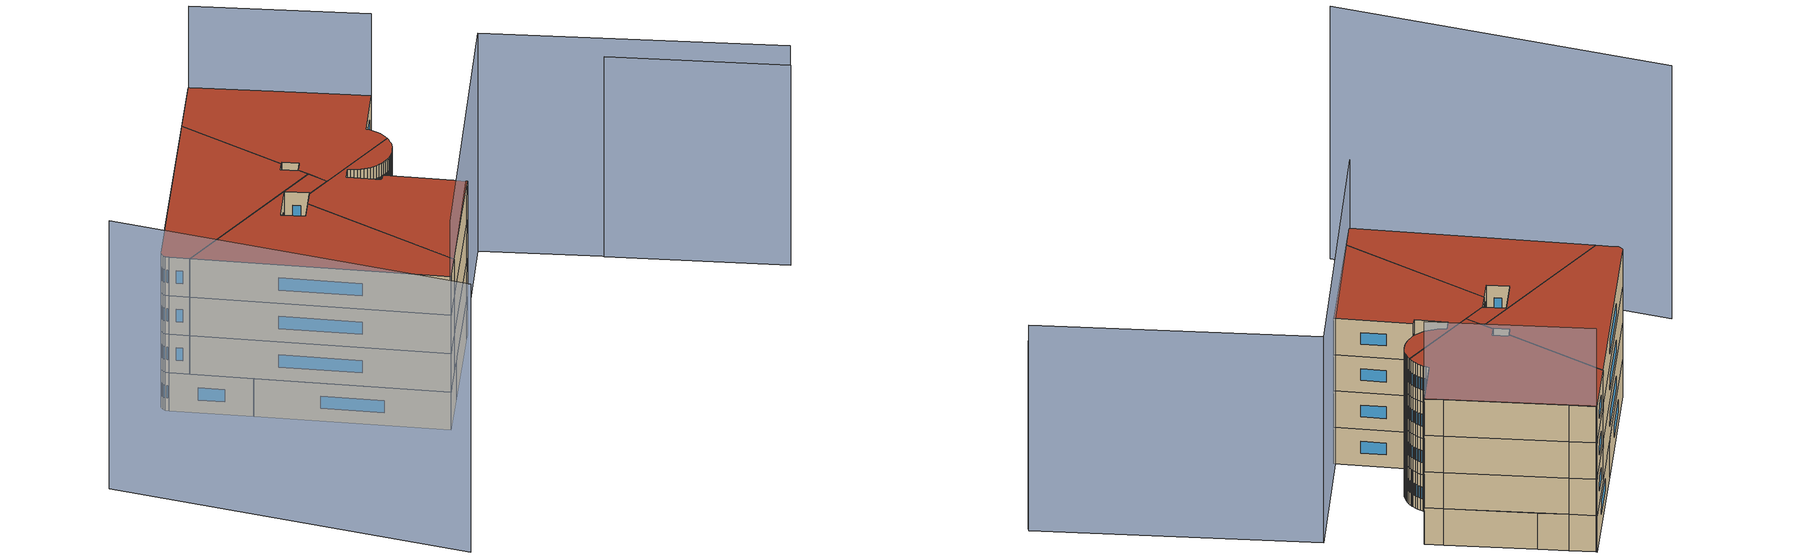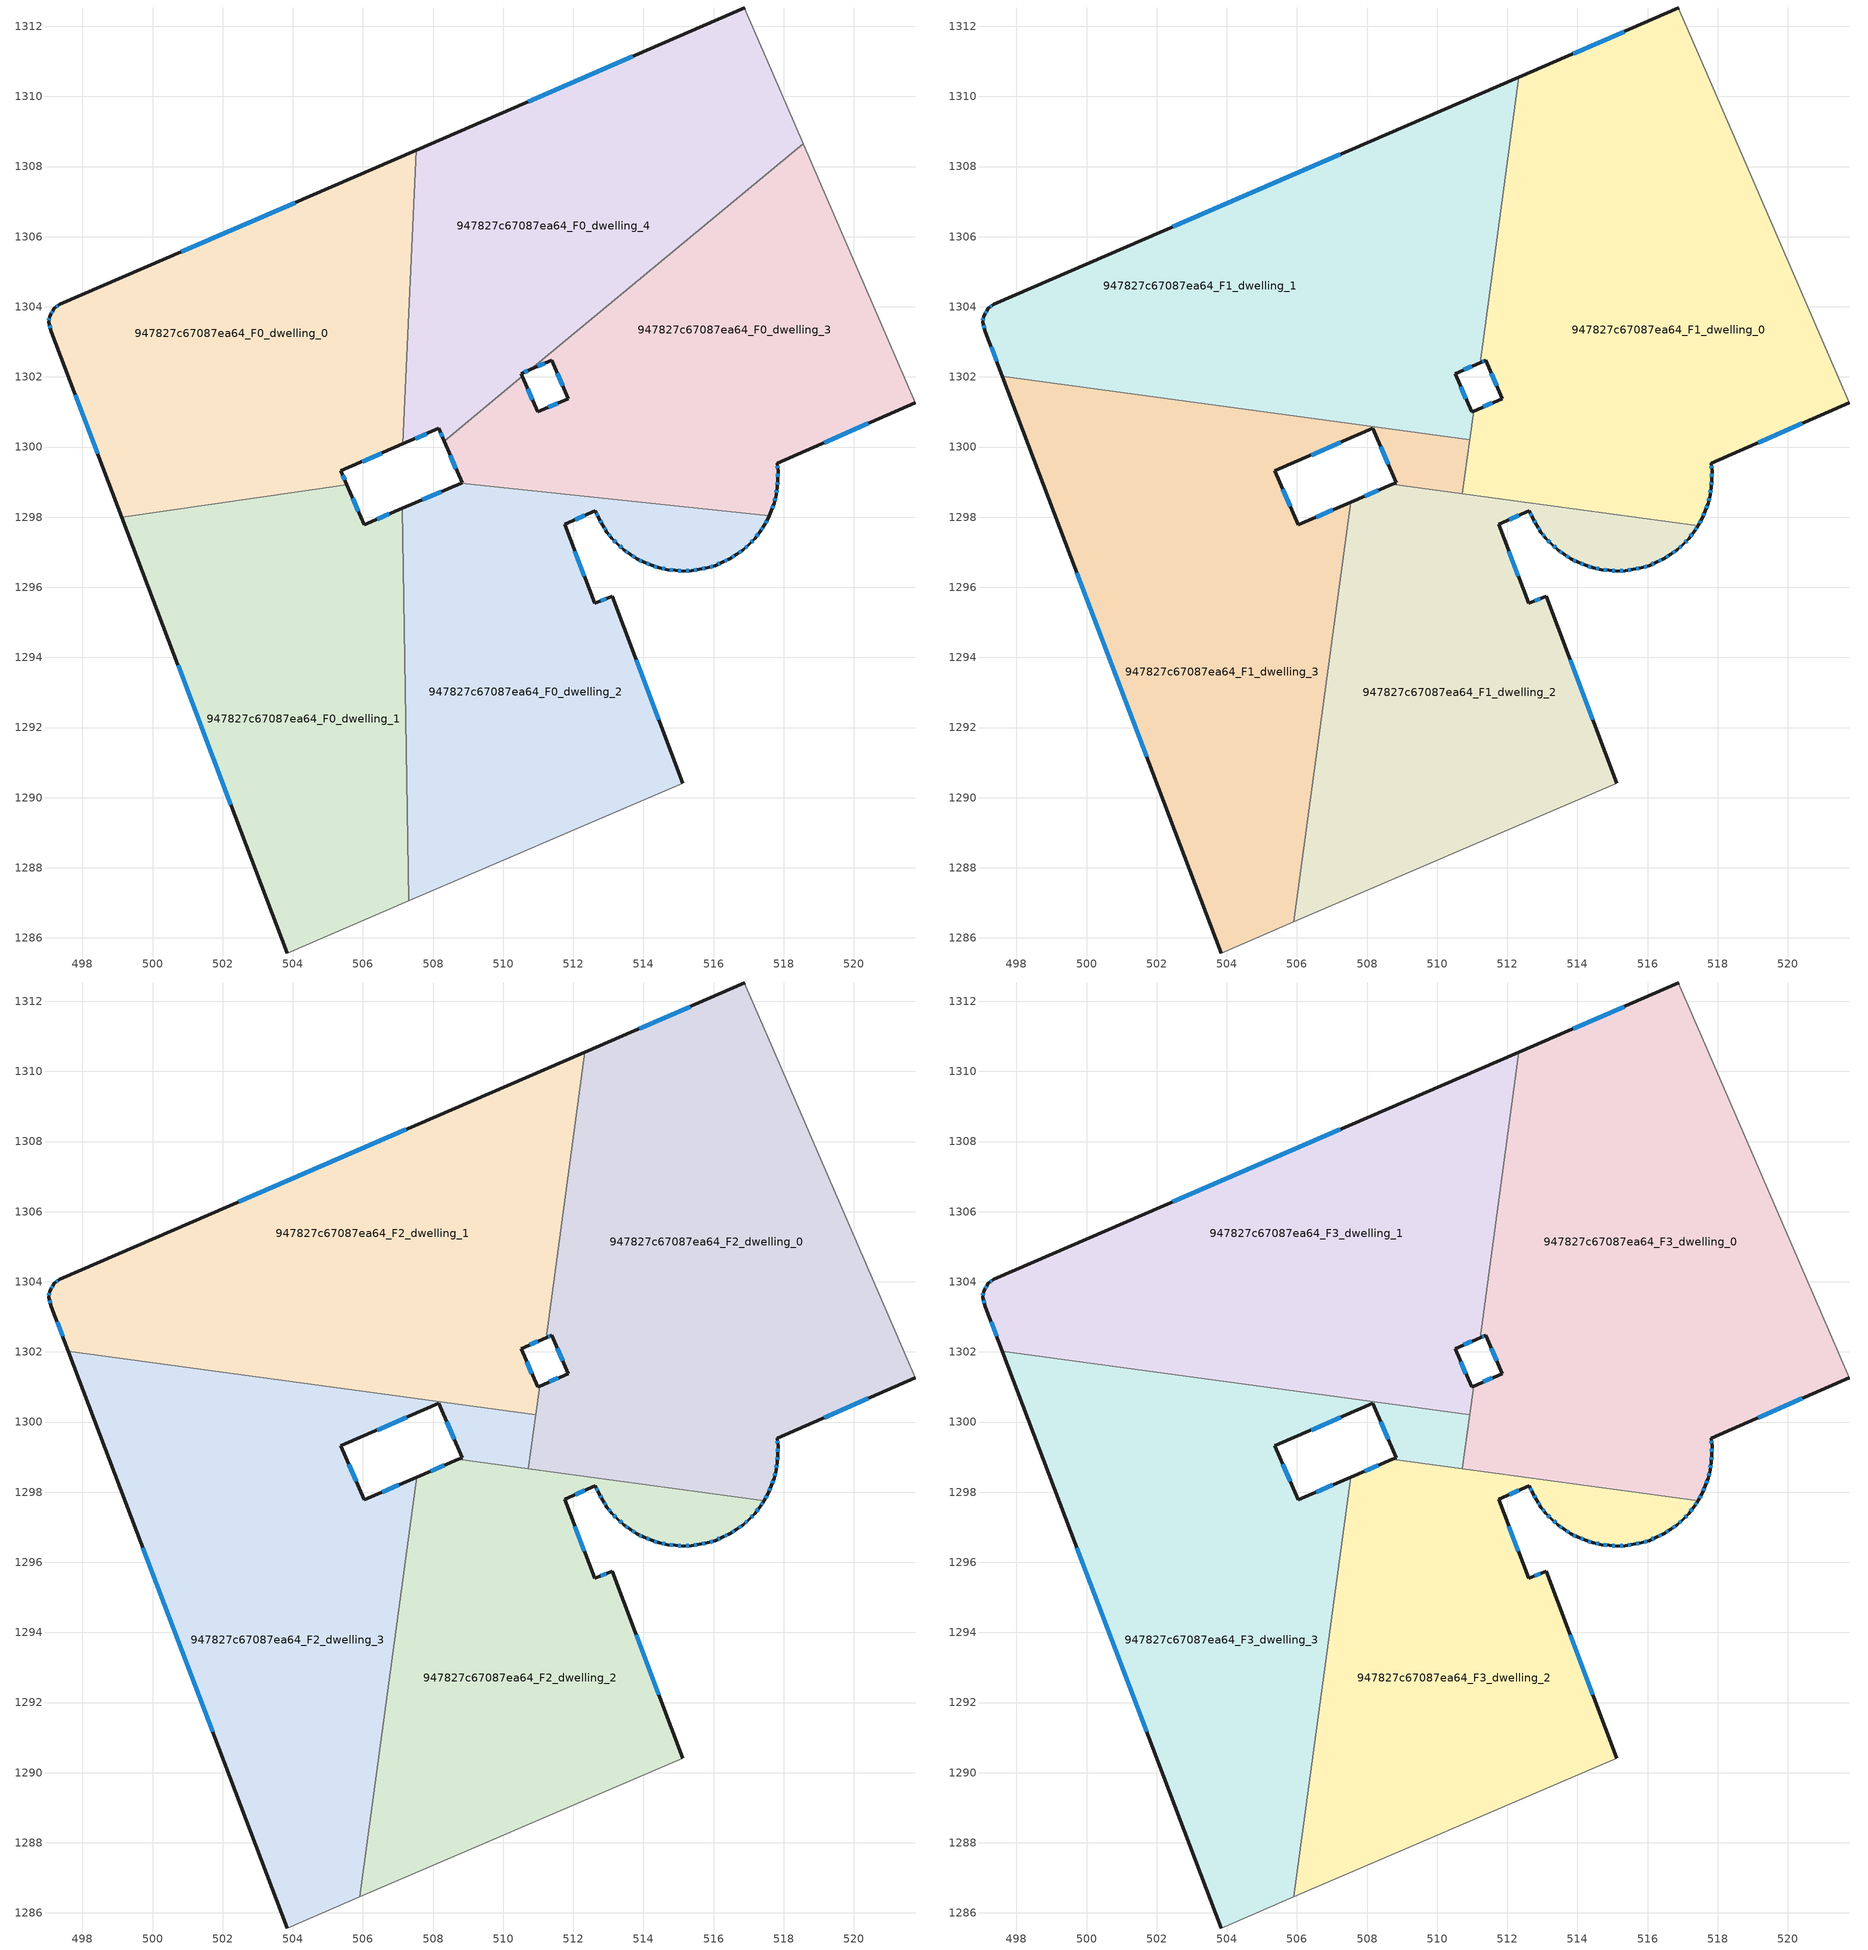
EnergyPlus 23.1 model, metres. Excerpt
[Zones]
947827c67087ea64_F0_dwelling_0
 floor ground (EU_floor_Construction): 507.52,1308.47 507.14,1300.09 505.37,1299.32 505.54,1298.93 499.12,1298 497.11,1303.29 497.04,1303.56 497.06,1303.74 497.19,1303.95 497.36,1304.07 z0
 wall outside (EU_wall_Construction): 507.52,1308.47 497.36,1304.07 497.19,1303.95 497.06,1303.74 497.04,1303.56 497.11,1303.29 499.12,1298 / 505.54,1298.93 505.37,1299.32 507.14,1300.09 z0:3
 wall to 947827c67087ea64_F0_dwelling_4 (EU_wall_Construction): 507.14,1300.09 507.52,1308.47 z0:3
 wall to 947827c67087ea64_F0_dwelling_1 (EU_wall_Construction): 499.12,1298 505.54,1298.93 z0:3
 window (EU_Window_Construction): 497.05,1303.68 497.04,1303.62 / 497.15,1303.88 497.1,1303.81 / 497.3,1304.03 497.25,1303.99 / 504.06,1306.97 500.82,1305.57 / 505.97,1299.58 506.54,1299.83 / 505.48,1299.06 505.43,1299.19 / 497.8,1301.49 498.44,1299.8 / 497.06,1303.47 497.09,1303.38 z1.02:1.98
947827c67087ea64_F0_dwelling_1
 floor ground (EU_floor_Construction): 507.11,1298.25 507.31,1287.06 503.84,1285.57 499.12,1298 505.54,1298.93 506.04,1297.79 z0
 wall outside (EU_wall_Construction): 507.11,1298.25 506.04,1297.79 505.54,1298.93 / 499.12,1298 503.84,1285.57 z0:3
 wall to 947827c67087ea64_F0_dwelling_2 (EU_wall_Construction): 507.31,1287.06 507.11,1298.25 z0:3
 wall adiabatic (EU_wall_Construction): 503.84,1285.57 507.31,1287.06 z0:3
 window (EU_Window_Construction): 505.87,1298.17 505.71,1298.54 / 506.75,1298.09 506.4,1297.94 / 500.73,1293.77 502.23,1289.8 z1.02:1.98
947827c67087ea64_F0_dwelling_2
 floor ground (EU_floor_Construction): 517.59,1298.03 517.56,1297.97 517.45,1297.76 517.32,1297.57 517.17,1297.39 517.02,1297.23 516.85,1297.07 516.66,1296.94 516.46,1296.82 516.25,1296.71 516.05,1296.62 515.83,1296.56 515.6,1296.51 515.37,1296.48 515.14,1296.46 514.91,1296.48 514.68,1296.51 514.46,1296.55 514.24,1296.63 514.03,1296.71 513.81,1296.81 513.62,1296.94 513.44,1297.07 513.27,1297.23 513.1,1297.4 512.96,1297.58 512.84,1297.76 512.72,1297.97 512.63,1298.18 511.76,1297.79 512.6,1295.55 513.11,1295.74 515.12,1290.41 514.63,1290.2 507.31,1287.06 507.11,1298.25 508.8,1298.97 z0
 wall outside (EU_wall_Construction): 515.12,1290.41 513.11,1295.74 512.6,1295.55 511.76,1297.79 512.63,1298.18 512.72,1297.97 512.84,1297.76 512.96,1297.58 513.1,1297.4 513.27,1297.23 513.44,1297.07 513.62,1296.94 513.81,1296.81 514.03,1296.71 514.24,1296.63 514.46,1296.55 514.68,1296.51 514.91,1296.48 515.14,1296.46 515.37,1296.48 515.6,1296.51 515.83,1296.56 516.05,1296.62 516.25,1296.71 516.46,1296.82 516.66,1296.94 516.85,1297.07 517.02,1297.23 517.17,1297.39 517.32,1297.57 517.45,1297.76 517.56,1297.97 517.59,1298.03 / 508.8,1298.97 507.11,1298.25 z0:3
 wall adiabatic (EU_wall_Construction): 507.31,1287.06 514.63,1290.2 515.12,1290.41 z0:3
 wall to 947827c67087ea64_F0_dwelling_3 (EU_wall_Construction): 517.59,1298.03 508.8,1298.97 z0:3
 window (EU_Window_Construction): 517.36,1297.64 517.4,1297.7 / 517.22,1297.45 517.27,1297.51 / 517.07,1297.28 517.12,1297.33 / 516.9,1297.13 516.96,1297.17 / 516.72,1296.99 516.78,1297.03 / 516.53,1296.86 516.59,1296.9 / 516.33,1296.75 516.39,1296.78 / 516.12,1296.65 516.18,1296.68 / 515.9,1296.58 515.97,1296.6 / 515.68,1296.53 515.75,1296.54 / 515.45,1296.49 515.52,1296.5 / 515.22,1296.47 515.29,1296.47 / 514.99,1296.47 515.06,1296.47 / 514.76,1296.5 514.83,1296.49 / 514.53,1296.54 514.6,1296.52 / 514.31,1296.6 514.38,1296.58 / 514.1,1296.68 514.16,1296.66 / 513.89,1296.78 513.95,1296.75 / 513.69,1296.89 513.75,1296.85 / 513.5,1297.03 513.56,1296.98 / 513.32,1297.18 513.38,1297.13 / 513.16,1297.34 513.21,1297.29 / 513.01,1297.52 513.05,1297.46 / 512.88,1297.7 512.92,1297.64 / 512.76,1297.9 512.8,1297.83 / 512.66,1298.11 512.69,1298.04 / 512.05,1297.93 512.33,1298.05 / 512.32,1296.31 512.04,1297.03 / 512.94,1295.67 512.78,1295.61 / 514.44,1292.23 513.8,1293.93 / 508.23,1298.73 507.69,1298.5 / 517.49,1297.83 517.52,1297.9 z1.02:1.98
947827c67087ea64_F0_dwelling_3
 floor ground (EU_floor_Construction): 518.56,1308.65 521.21,1302.52 521.76,1301.26 517.81,1299.54 517.84,1299.31 517.83,1299.08 517.82,1298.85 517.78,1298.62 517.72,1298.4 517.65,1298.18 517.59,1298.03 508.8,1298.97 508.83,1298.98 508.32,1300.17 510.55,1302.01 510.98,1301 511.85,1301.38 511.39,1302.48 510.79,1302.21 z0
 wall outside (EU_wall_Construction): 517.59,1298.03 517.65,1298.18 517.72,1298.4 517.78,1298.62 517.82,1298.85 517.83,1299.08 517.84,1299.31 517.81,1299.54 521.76,1301.26 / 508.32,1300.17 508.83,1298.98 508.8,1298.97 / 510.79,1302.21 511.39,1302.48 511.85,1301.38 510.98,1301 510.55,1302.01 z0:3
 wall to 947827c67087ea64_F0_dwelling_4 (EU_wall_Construction): 510.55,1302.01 508.32,1300.17 / 518.56,1308.65 510.79,1302.21 z0:3
 wall adiabatic (EU_wall_Construction): 521.76,1301.26 521.21,1302.52 518.56,1308.65 z0:3
 window (EU_Window_Construction): 517.83,1299.39 517.82,1299.46 / 517.84,1299.16 517.84,1299.23 / 517.82,1298.93 517.83,1299 / 517.79,1298.7 517.8,1298.77 / 517.74,1298.47 517.76,1298.54 / 517.67,1298.25 517.7,1298.32 / 508.49,1299.76 508.65,1299.39 / 510.83,1301.35 510.69,1301.67 / 511.56,1301.25 511.28,1301.13 / 511.54,1302.1 511.69,1301.75 / 510.99,1302.3 511.18,1302.39 / 519.16,1300.12 520.41,1300.67 z1.02:1.98
947827c67087ea64_F0_dwelling_4
 floor ground (EU_floor_Construction): 516.92,1312.43 517.68,1310.67 518.56,1308.65 510.79,1302.21 510.51,1302.09 510.55,1302.01 508.32,1300.17 508.16,1300.53 507.14,1300.09 507.52,1308.47 516.89,1312.52 z0
 wall outside (EU_wall_Construction): 510.55,1302.01 510.51,1302.09 510.79,1302.21 / 507.14,1300.09 508.16,1300.53 508.32,1300.17 / 516.89,1312.52 507.52,1308.47 z0:3
 wall adiabatic (EU_wall_Construction): 518.56,1308.65 517.68,1310.67 516.92,1312.43 516.89,1312.52 z0:3
 window (EU_Window_Construction): 510.61,1302.13 510.69,1302.17 / 508.21,1300.41 508.26,1300.29 / 507.49,1300.24 507.81,1300.38 / 513.7,1311.14 510.71,1309.85 z1.02:1.98
947827c67087ea64_F1_dwelling_0
 floor to 947827c67087ea64_F0_dwelling_3 (EU_floor_Construction): 518.55,1308.65 521.21,1302.52 521.76,1301.26 517.81,1299.54 517.84,1299.31 517.83,1299.08 517.82,1298.85 517.78,1298.62 517.72,1298.4 517.65,1298.18 517.59,1298.03 510.73,1298.77 511.04,1301.03 511.85,1301.38 511.39,1302.48 511.23,1302.41 511.25,1302.6 z3
 floor to 947827c67087ea64_F0_dwelling_4 (EU_floor_Construction): 516.92,1312.43 517.68,1310.67 518.55,1308.65 511.25,1302.6 512.33,1310.55 516.89,1312.52 z3
 floor to 947827c67087ea64_F0_dwelling_2 (EU_floor_Construction): 517.59,1298.03 517.56,1297.97 517.45,1297.76 517.44,1297.76 510.72,1298.67 510.73,1298.77 z3
 wall outside (EU_wall_Construction): 517.44,1297.76 517.45,1297.76 517.56,1297.97 517.65,1298.18 517.72,1298.4 517.78,1298.62 517.82,1298.85 517.83,1299.08 517.84,1299.31 517.81,1299.54 521.76,1301.26 / 511.22,1302.41 511.39,1302.48 511.85,1301.38 511.04,1301.03 / 516.89,1312.52 512.33,1310.55 z3:6
 wall to 947827c67087ea64_F1_dwelling_1 (EU_wall_Construction): 512.33,1310.55 511.22,1302.41 / 511.04,1301.03 510.93,1300.2 z3:6
 wall adiabatic (EU_wall_Construction): 521.76,1301.26 521.21,1302.52 517.68,1310.67 516.92,1312.43 516.89,1312.52 z3:6
 wall to 947827c67087ea64_F1_dwelling_2 (EU_wall_Construction): 510.72,1298.67 517.44,1297.76 z3:6
 wall to 947827c67087ea64_F1_dwelling_3 (EU_wall_Construction): 510.93,1300.2 510.72,1298.67 z3:6
 window (EU_Window_Construction): 517.82,1298.93 517.83,1299 / 517.79,1298.7 517.8,1298.77 / 517.74,1298.47 517.76,1298.54 / 517.67,1298.25 517.7,1298.32 / 517.59,1298.04 517.62,1298.11 / 517.49,1297.83 517.52,1297.9 / 511.58,1301.26 511.32,1301.14 / 511.54,1302.1 511.69,1301.75 / 511.28,1302.43 511.33,1302.45 / 515.34,1311.85 513.88,1311.22 / 519.16,1300.12 520.41,1300.67 / 517.83,1299.39 517.82,1299.46 / 517.84,1299.16 517.84,1299.23 z4.02:4.98
947827c67087ea64_F1_dwelling_1
 floor to 947827c67087ea64_F0_dwelling_0 (EU_floor_Construction): 507.52,1308.47 507.17,1300.71 497.6,1302.01 497.11,1303.29 497.04,1303.56 497.06,1303.74 497.19,1303.95 497.36,1304.07 z3
 floor to 947827c67087ea64_F0_dwelling_3 (EU_floor_Construction): 510.55,1302.01 510.98,1301 511.04,1301.03 510.93,1300.2 508.72,1300.5 z3; 511.25,1302.6 511.23,1302.41 510.79,1302.21 z3
 floor to 947827c67087ea64_F0_dwelling_4 (EU_floor_Construction): 512.33,1310.55 511.25,1302.6 510.79,1302.21 510.51,1302.09 510.55,1302.01 508.72,1300.5 507.17,1300.71 507.52,1308.47 z3
 wall outside (EU_wall_Construction): 512.33,1310.55 497.36,1304.07 497.19,1303.95 497.06,1303.74 497.04,1303.56 497.11,1303.29 497.6,1302.01 / 511.04,1301.03 510.98,1301 510.51,1302.09 511.22,1302.41 z3:6
 wall to 947827c67087ea64_F1_dwelling_3 (EU_wall_Construction): 497.6,1302.01 510.93,1300.2 z3:6
 window (EU_Window_Construction): 497.06,1303.47 497.09,1303.38 / 497.05,1303.68 497.04,1303.62 / 497.15,1303.88 497.1,1303.81 / 497.3,1304.03 497.25,1303.99 / 507.24,1308.35 502.45,1306.28 / 510.75,1302.2 510.98,1302.3 / 510.82,1301.37 510.67,1301.72 / 497.28,1302.85 497.43,1302.45 z4.02:4.98
947827c67087ea64_F1_dwelling_2
 floor to 947827c67087ea64_F0_dwelling_2 (EU_floor_Construction): 517.44,1297.76 517.32,1297.57 517.17,1297.39 517.02,1297.23 516.85,1297.07 516.66,1296.94 516.46,1296.82 516.25,1296.71 516.05,1296.62 515.83,1296.56 515.6,1296.51 515.37,1296.48 515.14,1296.46 514.91,1296.48 514.68,1296.51 514.46,1296.55 514.24,1296.63 514.03,1296.71 513.81,1296.81 513.62,1296.94 513.44,1297.07 513.27,1297.23 513.1,1297.4 512.96,1297.58 512.84,1297.76 512.72,1297.97 512.63,1298.18 511.76,1297.79 512.6,1295.55 513.11,1295.74 515.12,1290.41 514.63,1290.2 507.31,1287.06 507.16,1295.67 507.53,1298.43 508.72,1298.94 z3
 floor to 947827c67087ea64_F0_dwelling_1 (EU_floor_Construction): 507.16,1295.67 507.31,1287.06 505.91,1286.46 z3
 wall outside (EU_wall_Construction): 515.12,1290.41 513.11,1295.74 512.6,1295.55 511.76,1297.79 512.63,1298.18 512.72,1297.97 512.84,1297.76 512.96,1297.58 513.1,1297.4 513.27,1297.23 513.44,1297.07 513.62,1296.94 513.81,1296.81 514.03,1296.71 514.24,1296.63 514.46,1296.55 514.68,1296.51 514.91,1296.48 515.14,1296.46 515.37,1296.48 515.6,1296.51 515.83,1296.56 516.05,1296.62 516.25,1296.71 516.46,1296.82 516.66,1296.94 516.85,1297.07 517.02,1297.23 517.17,1297.39 517.32,1297.57 517.44,1297.76 / 508.72,1298.94 507.53,1298.43 z3:6
 wall adiabatic (EU_wall_Construction): 505.91,1286.46 514.63,1290.2 515.12,1290.41 z3:6
 wall to 947827c67087ea64_F1_dwelling_3 (EU_wall_Construction): 507.53,1298.43 505.91,1286.46 / 510.72,1298.67 508.72,1298.94 z3:6
 window (EU_Window_Construction): 516.72,1296.99 516.78,1297.03 / 516.53,1296.86 516.59,1296.9 / 516.33,1296.75 516.39,1296.78 / 516.12,1296.65 516.18,1296.68 / 515.9,1296.58 515.97,1296.6 / 515.68,1296.53 515.75,1296.54 / 515.45,1296.49 515.52,1296.5 / 515.22,1296.47 515.29,1296.47 / 514.99,1296.47 515.06,1296.47 / 514.76,1296.5 514.83,1296.49 / 514.53,1296.54 514.6,1296.52 / 514.31,1296.6 514.38,1296.58 / 514.1,1296.68 514.16,1296.66 / 513.89,1296.78 513.95,1296.75 / 513.69,1296.89 513.75,1296.85 / 513.5,1297.03 513.56,1296.98 / 513.32,1297.18 513.38,1297.13 / 513.16,1297.34 513.21,1297.29 / 513.01,1297.52 513.05,1297.46 / 512.88,1297.7 512.92,1297.64 / 512.76,1297.9 512.8,1297.83 / 512.66,1298.11 512.69,1298.04 / 512.05,1297.93 512.33,1298.05 / 512.32,1296.31 512.04,1297.03 / 512.94,1295.67 512.78,1295.61 / 514.44,1292.23 513.8,1293.93 / 508.32,1298.76 507.94,1298.6 / 517.36,1297.63 517.4,1297.69 / 517.22,1297.45 517.27,1297.51 / 517.07,1297.28 517.12,1297.33 / 516.9,1297.13 516.96,1297.17 z4.02:4.98
947827c67087ea64_F1_dwelling_3
 floor to 947827c67087ea64_F0_dwelling_1 (EU_floor_Construction): 507.12,1298.25 507.16,1295.67 505.91,1286.46 503.84,1285.57 499.12,1298 505.54,1298.93 506.04,1297.79 z3
 floor to 947827c67087ea64_F0_dwelling_0 (EU_floor_Construction): 507.17,1300.71 507.14,1300.09 505.37,1299.32 505.54,1298.93 499.12,1298 497.6,1302.01 z3
 floor to 947827c67087ea64_F0_dwelling_2 (EU_floor_Construction): 507.53,1298.43 507.16,1295.67 507.12,1298.25 z3; 510.73,1298.77 510.72,1298.67 508.72,1298.94 508.8,1298.97 z3
 floor to 947827c67087ea64_F0_dwelling_4 (EU_floor_Construction): 508.72,1300.5 508.32,1300.17 508.16,1300.53 507.14,1300.09 507.17,1300.71 z3
 floor to 947827c67087ea64_F0_dwelling_3 (EU_floor_Construction): 510.93,1300.2 510.73,1298.77 508.8,1298.97 508.83,1298.98 508.32,1300.17 508.72,1300.5 z3
 wall outside (EU_wall_Construction): 507.53,1298.43 506.04,1297.79 505.37,1299.32 505.49,1299.38 508.16,1300.53 508.83,1298.98 508.72,1298.94 / 497.6,1302.01 503.84,1285.57 z3:6
 wall adiabatic (EU_wall_Construction): 503.84,1285.57 505.91,1286.46 z3:6
 window (EU_Window_Construction): 508.39,1300.01 508.6,1299.51 / 506.4,1299.77 507.25,1300.14 / 505.81,1298.31 505.6,1298.8 / 507.02,1298.21 506.55,1298 / 499.72,1296.42 501.72,1291.16 z4.02:4.98
947827c67087ea64_F2_dwelling_0
 floor to 947827c67087ea64_F1_dwelling_0 (EU_floor_Construction): 517.68,1310.67 521.21,1302.52 521.76,1301.26 517.81,1299.54 517.84,1299.31 517.83,1299.08 517.82,1298.85 517.78,1298.62 517.72,1298.4 517.65,1298.18 517.56,1297.97 517.45,1297.76 517.44,1297.76 510.72,1298.67 511.04,1301.03 511.85,1301.38 511.39,1302.48 511.22,1302.41 512.33,1310.55 516.89,1312.52 516.92,1312.43 z6
 wall outside (EU_wall_Construction): 517.44,1297.76 517.45,1297.76 517.56,1297.97 517.65,1298.18 517.72,1298.4 517.78,1298.62 517.82,1298.85 517.83,1299.08 517.84,1299.31 517.81,1299.54 521.76,1301.26 / 511.22,1302.41 511.39,1302.48 511.85,1301.38 511.04,1301.03 / 516.89,1312.52 512.33,1310.55 z6:9
 wall to 947827c67087ea64_F2_dwelling_1 (EU_wall_Construction): 512.33,1310.55 511.22,1302.41 / 511.04,1301.03 510.93,1300.2 z6:9
 wall adiabatic (EU_wall_Construction): 521.76,1301.26 521.21,1302.52 517.68,1310.67 516.92,1312.43 516.89,1312.52 z6:9
 wall to 947827c67087ea64_F2_dwelling_2 (EU_wall_Construction): 510.72,1298.67 517.44,1297.76 z6:9
 wall to 947827c67087ea64_F2_dwelling_3 (EU_wall_Construction): 510.93,1300.2 510.72,1298.67 z6:9
 window (EU_Window_Construction): 517.82,1298.93 517.83,1299 / 517.79,1298.7 517.8,1298.77 / 517.74,1298.47 517.76,1298.54 / 517.67,1298.25 517.7,1298.32 / 517.59,1298.04 517.62,1298.11 / 517.49,1297.83 517.52,1297.9 / 511.58,1301.26 511.32,1301.14 / 511.54,1302.1 511.69,1301.75 / 511.28,1302.43 511.33,1302.45 / 515.34,1311.85 513.88,1311.22 / 519.16,1300.12 520.41,1300.67 / 517.83,1299.39 517.82,1299.46 / 517.84,1299.16 517.84,1299.23 z7.02:7.98
947827c67087ea64_F2_dwelling_1
 floor to 947827c67087ea64_F1_dwelling_1 (EU_floor_Construction): 512.33,1310.55 511.22,1302.41 510.51,1302.09 510.98,1301 511.04,1301.03 510.93,1300.2 497.6,1302.01 497.11,1303.29 497.04,1303.56 497.06,1303.74 497.19,1303.95 497.36,1304.07 z6
 wall outside (EU_wall_Construction): 512.33,1310.55 497.36,1304.07 497.19,1303.95 497.06,1303.74 497.04,1303.56 497.11,1303.29 497.6,1302.01 / 511.04,1301.03 510.98,1301 510.51,1302.09 511.22,1302.41 z6:9
 wall to 947827c67087ea64_F2_dwelling_3 (EU_wall_Construction): 497.6,1302.01 510.93,1300.2 z6:9
 window (EU_Window_Construction): 497.06,1303.47 497.09,1303.38 / 497.05,1303.68 497.04,1303.62 / 497.15,1303.88 497.1,1303.81 / 497.3,1304.03 497.25,1303.99 / 507.24,1308.35 502.45,1306.28 / 510.75,1302.2 510.98,1302.3 / 510.82,1301.37 510.67,1301.72 / 497.28,1302.85 497.43,1302.45 z7.02:7.98
947827c67087ea64_F2_dwelling_2
 floor to 947827c67087ea64_F1_dwelling_2 (EU_floor_Construction): 517.44,1297.76 517.32,1297.57 517.17,1297.39 517.02,1297.23 516.85,1297.07 516.66,1296.94 516.46,1296.82 516.25,1296.71 516.05,1296.62 515.83,1296.56 515.6,1296.51 515.37,1296.48 515.14,1296.46 514.91,1296.48 514.68,1296.51 514.46,1296.55 514.24,1296.63 514.03,1296.71 513.81,1296.81 513.62,1296.94 513.44,1297.07 513.27,1297.23 513.1,1297.4 512.96,1297.58 512.84,1297.76 512.72,1297.97 512.63,1298.18 511.76,1297.79 512.6,1295.55 513.11,1295.74 515.12,1290.41 514.63,1290.2 505.91,1286.46 507.53,1298.43 508.72,1298.94 z6
 wall outside (EU_wall_Construction): 515.12,1290.41 513.11,1295.74 512.6,1295.55 511.76,1297.79 512.63,1298.18 512.72,1297.97 512.84,1297.76 512.96,1297.58 513.1,1297.4 513.27,1297.23 513.44,1297.07 513.62,1296.94 513.81,1296.81 514.03,1296.71 514.24,1296.63 514.46,1296.55 514.68,1296.51 514.91,1296.48 515.14,1296.46 515.37,1296.48 515.6,1296.51 515.83,1296.56 516.05,1296.62 516.25,1296.71 516.46,1296.82 516.66,1296.94 516.85,1297.07 517.02,1297.23 517.17,1297.39 517.32,1297.57 517.44,1297.76 / 508.72,1298.94 507.53,1298.43 z6:9
 wall adiabatic (EU_wall_Construction): 505.91,1286.46 514.63,1290.2 515.12,1290.41 z6:9
 wall to 947827c67087ea64_F2_dwelling_3 (EU_wall_Construction): 507.53,1298.43 505.91,1286.46 / 510.72,1298.67 508.72,1298.94 z6:9
 window (EU_Window_Construction): 516.72,1296.99 516.78,1297.03 / 516.53,1296.86 516.59,1296.9 / 516.33,1296.75 516.39,1296.78 / 516.12,1296.65 516.18,1296.68 / 515.9,1296.58 515.97,1296.6 / 515.68,1296.53 515.75,1296.54 / 515.45,1296.49 515.52,1296.5 / 515.22,1296.47 515.29,1296.47 / 514.99,1296.47 515.06,1296.47 / 514.76,1296.5 514.83,1296.49 / 514.53,1296.54 514.6,1296.52 / 514.31,1296.6 514.38,1296.58 / 514.1,1296.68 514.16,1296.66 / 513.89,1296.78 513.95,1296.75 / 513.69,1296.89 513.75,1296.85 / 513.5,1297.03 513.56,1296.98 / 513.32,1297.18 513.38,1297.13 / 513.16,1297.34 513.21,1297.29 / 513.01,1297.52 513.05,1297.46 / 512.88,1297.7 512.92,1297.64 / 512.76,1297.9 512.8,1297.83 / 512.66,1298.11 512.69,1298.04 / 512.05,1297.93 512.33,1298.05 / 512.32,1296.31 512.04,1297.03 / 512.94,1295.67 512.78,1295.61 / 514.44,1292.23 513.8,1293.93 / 508.32,1298.76 507.94,1298.6 / 517.36,1297.63 517.4,1297.69 / 517.22,1297.45 517.27,1297.51 / 517.07,1297.28 517.12,1297.33 / 516.9,1297.13 516.96,1297.17 z7.02:7.98
947827c67087ea64_F2_dwelling_3
 floor to 947827c67087ea64_F1_dwelling_3 (EU_floor_Construction): 510.93,1300.2 510.72,1298.67 508.72,1298.94 508.83,1298.98 508.16,1300.53 505.49,1299.38 505.37,1299.32 506.04,1297.79 507.53,1298.43 505.91,1286.46 503.84,1285.57 497.6,1302.01 z6
 wall outside (EU_wall_Construction): 507.53,1298.43 506.04,1297.79 505.37,1299.32 505.49,1299.38 508.16,1300.53 508.83,1298.98 508.72,1298.94 / 497.6,1302.01 503.84,1285.57 z6:9
 wall adiabatic (EU_wall_Construction): 503.84,1285.57 505.91,1286.46 z6:9
 window (EU_Window_Construction): 508.39,1300.01 508.6,1299.51 / 506.4,1299.77 507.25,1300.14 / 505.81,1298.31 505.6,1298.8 / 507.02,1298.21 506.55,1298 / 499.72,1296.42 501.72,1291.16 z7.02:7.98
947827c67087ea64_F3_dwelling_0
 floor to 947827c67087ea64_F2_dwelling_0 (EU_floor_Construction): 517.68,1310.67 521.21,1302.52 521.76,1301.26 517.81,1299.54 517.84,1299.31 517.83,1299.08 517.82,1298.85 517.78,1298.62 517.72,1298.4 517.65,1298.18 517.56,1297.97 517.45,1297.76 517.44,1297.76 510.72,1298.67 511.04,1301.03 511.85,1301.38 511.39,1302.48 511.22,1302.41 512.33,1310.55 516.89,1312.52 516.92,1312.43 z9
 wall outside (EU_wall_Construction): 517.44,1297.76 517.45,1297.76 517.56,1297.97 517.65,1298.18 517.72,1298.4 517.78,1298.62 517.82,1298.85 517.83,1299.08 517.84,1299.31 517.81,1299.54 521.76,1301.26 / 511.22,1302.41 511.39,1302.48 511.85,1301.38 511.04,1301.03 / 516.89,1312.52 512.33,1310.55 z9:12
 wall to 947827c67087ea64_F3_dwelling_1 (EU_wall_Construction): 512.33,1310.55 511.22,1302.41 / 511.04,1301.03 510.93,1300.2 z9:12
 wall adiabatic (EU_wall_Construction): 521.76,1301.26 521.21,1302.52 517.68,1310.67 516.92,1312.43 516.89,1312.52 z9:12
 wall to 947827c67087ea64_F3_dwelling_2 (EU_wall_Construction): 510.72,1298.67 517.44,1297.76 z9:12
 wall to 947827c67087ea64_F3_dwelling_3 (EU_wall_Construction): 510.93,1300.2 510.72,1298.67 z9:12
 window (EU_Window_Construction): 517.82,1298.93 517.83,1299 / 517.79,1298.7 517.8,1298.77 / 517.74,1298.47 517.76,1298.54 / 517.67,1298.25 517.7,1298.32 / 517.59,1298.04 517.62,1298.11 / 517.49,1297.83 517.52,1297.9 / 511.58,1301.26 511.32,1301.14 / 511.54,1302.1 511.69,1301.75 / 511.28,1302.43 511.33,1302.45 / 515.34,1311.85 513.88,1311.22 / 519.16,1300.12 520.41,1300.67 / 517.83,1299.39 517.82,1299.46 / 517.84,1299.16 517.84,1299.23 z10.02:10.98
 roof outside (EU_roof_Construction): 521.76,1301.26 521.21,1302.52 517.68,1310.67 516.92,1312.43 516.89,1312.52 512.33,1310.55 511.22,1302.41 511.39,1302.48 511.85,1301.38 511.04,1301.03 510.72,1298.67 517.44,1297.76 517.45,1297.76 517.56,1297.97 517.65,1298.18 517.72,1298.4 517.78,1298.62 517.82,1298.85 517.83,1299.08 517.84,1299.31 517.81,1299.54 z12
947827c67087ea64_F3_dwelling_1
 floor to 947827c67087ea64_F2_dwelling_1 (EU_floor_Construction): 512.33,1310.55 511.22,1302.41 510.51,1302.09 510.98,1301 511.04,1301.03 510.93,1300.2 497.6,1302.01 497.11,1303.29 497.04,1303.56 497.06,1303.74 497.19,1303.95 497.36,1304.07 z9
 wall outside (EU_wall_Construction): 512.33,1310.55 497.36,1304.07 497.19,1303.95 497.06,1303.74 497.04,1303.56 497.11,1303.29 497.6,1302.01 / 511.04,1301.03 510.98,1301 510.51,1302.09 511.22,1302.41 z9:12
 wall to 947827c67087ea64_F3_dwelling_3 (EU_wall_Construction): 497.6,1302.01 510.93,1300.2 z9:12
 window (EU_Window_Construction): 497.06,1303.47 497.09,1303.38 / 497.05,1303.68 497.04,1303.62 / 497.15,1303.88 497.1,1303.81 / 497.3,1304.03 497.25,1303.99 / 507.24,1308.35 502.45,1306.28 / 510.75,1302.2 510.98,1302.3 / 510.82,1301.37 510.67,1301.72 / 497.28,1302.85 497.43,1302.45 z10.02:10.98
 roof outside (EU_roof_Construction): 510.93,1300.2 511.04,1301.03 510.98,1301 510.51,1302.09 511.22,1302.41 512.33,1310.55 497.36,1304.07 497.19,1303.95 497.06,1303.74 497.04,1303.56 497.11,1303.29 497.6,1302.01 z12
947827c67087ea64_F3_dwelling_2
 floor to 947827c67087ea64_F2_dwelling_2 (EU_floor_Construction): 517.44,1297.76 517.32,1297.57 517.17,1297.39 517.02,1297.23 516.85,1297.07 516.66,1296.94 516.46,1296.82 516.25,1296.71 516.05,1296.62 515.83,1296.56 515.6,1296.51 515.37,1296.48 515.14,1296.46 514.91,1296.48 514.68,1296.51 514.46,1296.55 514.24,1296.63 514.03,1296.71 513.81,1296.81 513.62,1296.94 513.44,1297.07 513.27,1297.23 513.1,1297.4 512.96,1297.58 512.84,1297.76 512.72,1297.97 512.63,1298.18 511.76,1297.79 512.6,1295.55 513.11,1295.74 515.12,1290.41 514.63,1290.2 505.91,1286.46 507.53,1298.43 508.72,1298.94 z9
 wall outside (EU_wall_Construction): 515.12,1290.41 513.11,1295.74 512.6,1295.55 511.76,1297.79 512.63,1298.18 512.72,1297.97 512.84,1297.76 512.96,1297.58 513.1,1297.4 513.27,1297.23 513.44,1297.07 513.62,1296.94 513.81,1296.81 514.03,1296.71 514.24,1296.63 514.46,1296.55 514.68,1296.51 514.91,1296.48 515.14,1296.46 515.37,1296.48 515.6,1296.51 515.83,1296.56 516.05,1296.62 516.25,1296.71 516.46,1296.82 516.66,1296.94 516.85,1297.07 517.02,1297.23 517.17,1297.39 517.32,1297.57 517.44,1297.76 / 508.72,1298.94 507.53,1298.43 z9:12
 wall adiabatic (EU_wall_Construction): 505.91,1286.46 514.63,1290.2 515.12,1290.41 z9:12
 wall to 947827c67087ea64_F3_dwelling_3 (EU_wall_Construction): 507.53,1298.43 505.91,1286.46 / 510.72,1298.67 508.72,1298.94 z9:12
 window (EU_Window_Construction): 516.72,1296.99 516.78,1297.03 / 516.53,1296.86 516.59,1296.9 / 516.33,1296.75 516.39,1296.78 / 516.12,1296.65 516.18,1296.68 / 515.9,1296.58 515.97,1296.6 / 515.68,1296.53 515.75,1296.54 / 515.45,1296.49 515.52,1296.5 / 515.22,1296.47 515.29,1296.47 / 514.99,1296.47 515.06,1296.47 / 514.76,1296.5 514.83,1296.49 / 514.53,1296.54 514.6,1296.52 / 514.31,1296.6 514.38,1296.58 / 514.1,1296.68 514.16,1296.66 / 513.89,1296.78 513.95,1296.75 / 513.69,1296.89 513.75,1296.85 / 513.5,1297.03 513.56,1296.98 / 513.32,1297.18 513.38,1297.13 / 513.16,1297.34 513.21,1297.29 / 513.01,1297.52 513.05,1297.46 / 512.88,1297.7 512.92,1297.64 / 512.76,1297.9 512.8,1297.83 / 512.66,1298.11 512.69,1298.04 / 512.05,1297.93 512.33,1298.05 / 512.32,1296.31 512.04,1297.03 / 512.94,1295.67 512.78,1295.61 / 514.44,1292.23 513.8,1293.93 / 508.32,1298.76 507.94,1298.6 / 517.36,1297.63 517.4,1297.69 / 517.22,1297.45 517.27,1297.51 / 517.07,1297.28 517.12,1297.33 / 516.9,1297.13 516.96,1297.17 z10.02:10.98
 roof outside (EU_roof_Construction): 515.12,1290.41 513.11,1295.74 512.6,1295.55 511.76,1297.79 512.63,1298.18 512.72,1297.97 512.84,1297.76 512.96,1297.58 513.1,1297.4 513.27,1297.23 513.44,1297.07 513.62,1296.94 513.81,1296.81 514.03,1296.71 514.24,1296.63 514.46,1296.55 514.68,1296.51 514.91,1296.48 515.14,1296.46 515.37,1296.48 515.6,1296.51 515.83,1296.56 516.05,1296.62 516.25,1296.71 516.46,1296.82 516.66,1296.94 516.85,1297.07 517.02,1297.23 517.17,1297.39 517.32,1297.57 517.44,1297.76 508.72,1298.94 507.53,1298.43 505.91,1286.46 514.63,1290.2 z12
947827c67087ea64_F3_dwelling_3
 floor to 947827c67087ea64_F2_dwelling_3 (EU_floor_Construction): 510.93,1300.2 510.72,1298.67 508.72,1298.94 508.83,1298.98 508.16,1300.53 505.49,1299.38 505.37,1299.32 506.04,1297.79 507.53,1298.43 505.91,1286.46 503.84,1285.57 497.6,1302.01 z9
 wall outside (EU_wall_Construction): 507.53,1298.43 506.04,1297.79 505.37,1299.32 505.49,1299.38 508.16,1300.53 508.83,1298.98 508.72,1298.94 / 497.6,1302.01 503.84,1285.57 z9:12
 wall adiabatic (EU_wall_Construction): 503.84,1285.57 505.91,1286.46 z9:12
 window (EU_Window_Construction): 508.39,1300.01 508.6,1299.51 / 506.4,1299.77 507.25,1300.14 / 505.81,1298.31 505.6,1298.8 / 507.02,1298.21 506.55,1298 / 499.72,1296.42 501.72,1291.16 z10.02:10.98
 roof outside (EU_roof_Construction): 505.91,1286.46 507.53,1298.43 506.04,1297.79 505.37,1299.32 505.49,1299.38 508.16,1300.53 508.83,1298.98 508.72,1298.94 510.72,1298.67 510.93,1300.2 497.6,1302.01 503.84,1285.57 z12
shading: 521.75,1301.26 516.86,1312.44 z0:18.4; 502.81,1285.11 524.93,1294.91 / 524.93,1294.91 533.39,1275.81 z0:17; 533.23,1275.7 528.32,1287.15 z0:15.6; 486.46,1302.11 490.73,1277.03 z0:20.9
[Building]
EU S2 Campaign: North Axis=0; Terrain=City; Solar Distribution=FullExterior
[Site:Location]
Vienna: Latitude=48; Longitude=16.5; Time Zone=1; Elevation=183
[SizingPeriod:WeatherFileDays]
AnnualSizingPeriod: Begin Month=1; Begin Day of Month=1; End Month=12; End Day of Month=31; Day of Week for Start Day=Monday; Use Weather File Daylight Saving Period=No; Use Weather File Rain and Snow Indicators=No
[MATERIAL]
EU_InternalMass_Material: Roughness=MediumRough; Thickness=0.1; Conductivity=1; Density=1800; Specific Heat=900; Thermal Absorptance=0.9; Solar Absorptance=0.7; Visible Absorptance=0.7
[MATERIAL:NOMASS] Roughness=MediumRough; Thermal Absorptance=0.9; Solar Absorptance=0.7; Visible Absorptance=0.7
Name | Thermal Resistance
EU_wall_NoMass | 0.942466
EU_roof_NoMass | 0.551687
EU_floor_NoMass | 0.66527
[WINDOWMATERIAL:SIMPLEGLAZINGSYSTEM]
EU_Window_SimpleGlazing: UFactor=2.03367; Solar Heat Gain Coefficient=0.65; Visible Transmittance=0.65
[CONSTRUCTION]
EU_wall_Construction: EU_wall_NoMass
EU_roof_Construction: EU_roof_NoMass
EU_floor_Construction: EU_floor_NoMass
EU_Window_Construction: EU_Window_SimpleGlazing
EU_InternalMass_Construction: EU_InternalMass_Material
[ZONE] Type=1; Multiplier=1; Ceiling Height=autocalculate; Floor Area=autocalculate; Part of Total Floor Area=Yes
Name | Volume
947827c67087ea64_F0_dwelling_0; 947827c67087ea64_F0_dwelling_1 | 216.089
947827c67087ea64_F1_dwelling_0; 947827c67087ea64_F2_dwelling_0; 947827c67087ea64_F3_dwelling_0 | 312.061
947827c67087ea64_F1_dwelling_1; 947827c67087ea64_F2_dwelling_1; 947827c67087ea64_F3_dwelling_1 | 259.084
947827c67087ea64_F0_dwelling_2 | 216.094
947827c67087ea64_F1_dwelling_2; 947827c67087ea64_F2_dwelling_2; 947827c67087ea64_F3_dwelling_2 | 228.167
947827c67087ea64_F0_dwelling_3 | 216.083
947827c67087ea64_F1_dwelling_3; 947827c67087ea64_F2_dwelling_3; 947827c67087ea64_F3_dwelling_3 | 281.166
947827c67087ea64_F0_dwelling_4 | 216.122
[INTERNALMASS] Construction=EU_InternalMass_Construction
Name | Zone or ZoneList | Surface Area
947827c67087ea64_F0_dwelling_0_EU_InternalMass | 947827c67087ea64_F0_dwelling_0 | 72.0298
947827c67087ea64_F0_dwelling_1_EU_InternalMass | 947827c67087ea64_F0_dwelling_1 | 72.0295
947827c67087ea64_F0_dwelling_2_EU_InternalMass | 947827c67087ea64_F0_dwelling_2 | 72.0303
947827c67087ea64_F0_dwelling_3_EU_InternalMass | 947827c67087ea64_F0_dwelling_3 | 72.0275
947827c67087ea64_F0_dwelling_4_EU_InternalMass | 947827c67087ea64_F0_dwelling_4 | 72.0407
947827c67087ea64_F1_dwelling_0_EU_InternalMass | 947827c67087ea64_F1_dwelling_0 | 104.02
947827c67087ea64_F1_dwelling_1_EU_InternalMass | 947827c67087ea64_F1_dwelling_1 | 86.3745
947827c67087ea64_F1_dwelling_2_EU_InternalMass | 947827c67087ea64_F1_dwelling_2 | 76.0549
947827c67087ea64_F1_dwelling_3_EU_InternalMass | 947827c67087ea64_F1_dwelling_3 | 93.71
947827c67087ea64_F2_dwelling_0_EU_InternalMass | 947827c67087ea64_F2_dwelling_0 | 104.02
947827c67087ea64_F2_dwelling_1_EU_InternalMass | 947827c67087ea64_F2_dwelling_1 | 86.3745
947827c67087ea64_F2_dwelling_2_EU_InternalMass | 947827c67087ea64_F2_dwelling_2 | 76.0549
947827c67087ea64_F2_dwelling_3_EU_InternalMass | 947827c67087ea64_F2_dwelling_3 | 93.71
947827c67087ea64_F3_dwelling_0_EU_InternalMass | 947827c67087ea64_F3_dwelling_0 | 104.02
947827c67087ea64_F3_dwelling_1_EU_InternalMass | 947827c67087ea64_F3_dwelling_1 | 86.3745
947827c67087ea64_F3_dwelling_2_EU_InternalMass | 947827c67087ea64_F3_dwelling_2 | 76.0549
947827c67087ea64_F3_dwelling_3_EU_InternalMass | 947827c67087ea64_F3_dwelling_3 | 93.71
[OTHEREQUIPMENT] Fuel Type=Electricity; Design Level Calculation Method=Watts/Area; Power per Zone Floor Area=1; Fraction Latent=0; Fraction Radiant=0; Fraction Lost=0; Carbon Dioxide Generation Rate=0; EndUse Subcategory=EU_Step8_InternalGains
Name | Zone or ZoneList or Space or SpaceList | Schedule
EU_Step8_InternalGain_947827c67087ea64_F0_dwelling_0_f000 | 947827c67087ea64_F0_dwelling_0 | EU_Step8_GainSchedule_947827c67087ea64_F0_dwelling_0_f000
EU_Step8_InternalGain_947827c67087ea64_F0_dwelling_1_f000 | 947827c67087ea64_F0_dwelling_1 | EU_Step8_GainSchedule_947827c67087ea64_F0_dwelling_1_f000
EU_Step8_InternalGain_947827c67087ea64_F0_dwelling_2_f000 | 947827c67087ea64_F0_dwelling_2 | EU_Step8_GainSchedule_947827c67087ea64_F0_dwelling_2_f000
EU_Step8_InternalGain_947827c67087ea64_F0_dwelling_3_f000 | 947827c67087ea64_F0_dwelling_3 | EU_Step8_GainSchedule_947827c67087ea64_F0_dwelling_3_f000
EU_Step8_InternalGain_947827c67087ea64_F0_dwelling_4_f000 | 947827c67087ea64_F0_dwelling_4 | EU_Step8_GainSchedule_947827c67087ea64_F0_dwelling_4_f000
EU_Step8_InternalGain_947827c67087ea64_F1_dwelling_0_f000 | 947827c67087ea64_F1_dwelling_0 | EU_Step8_GainSchedule_947827c67087ea64_F1_dwelling_0_f000
EU_Step8_InternalGain_947827c67087ea64_F1_dwelling_1_f000 | 947827c67087ea64_F1_dwelling_1 | EU_Step8_GainSchedule_947827c67087ea64_F1_dwelling_1_f000
EU_Step8_InternalGain_947827c67087ea64_F1_dwelling_2_f000 | 947827c67087ea64_F1_dwelling_2 | EU_Step8_GainSchedule_947827c67087ea64_F1_dwelling_2_f000
EU_Step8_InternalGain_947827c67087ea64_F1_dwelling_3_f000 | 947827c67087ea64_F1_dwelling_3 | EU_Step8_GainSchedule_947827c67087ea64_F1_dwelling_3_f000
EU_Step8_InternalGain_947827c67087ea64_F2_dwelling_0_f000 | 947827c67087ea64_F2_dwelling_0 | EU_Step8_GainSchedule_947827c67087ea64_F2_dwelling_0_f000
EU_Step8_InternalGain_947827c67087ea64_F2_dwelling_1_f000 | 947827c67087ea64_F2_dwelling_1 | EU_Step8_GainSchedule_947827c67087ea64_F2_dwelling_1_f000
EU_Step8_InternalGain_947827c67087ea64_F2_dwelling_2_f000 | 947827c67087ea64_F2_dwelling_2 | EU_Step8_GainSchedule_947827c67087ea64_F2_dwelling_2_f000
EU_Step8_InternalGain_947827c67087ea64_F2_dwelling_3_f000 | 947827c67087ea64_F2_dwelling_3 | EU_Step8_GainSchedule_947827c67087ea64_F2_dwelling_3_f000
EU_Step8_InternalGain_947827c67087ea64_F3_dwelling_0_f000 | 947827c67087ea64_F3_dwelling_0 | EU_Step8_GainSchedule_947827c67087ea64_F3_dwelling_0_f000
EU_Step8_InternalGain_947827c67087ea64_F3_dwelling_1_f000 | 947827c67087ea64_F3_dwelling_1 | EU_Step8_GainSchedule_947827c67087ea64_F3_dwelling_1_f000
EU_Step8_InternalGain_947827c67087ea64_F3_dwelling_2_f000 | 947827c67087ea64_F3_dwelling_2 | EU_Step8_GainSchedule_947827c67087ea64_F3_dwelling_2_f000
EU_Step8_InternalGain_947827c67087ea64_F3_dwelling_3_f000 | 947827c67087ea64_F3_dwelling_3 | EU_Step8_GainSchedule_947827c67087ea64_F3_dwelling_3_f000
[ZONEVENTILATION:DESIGNFLOWRATE] Schedule=EU_AlwaysOn; Design Flow Rate Calculation Method=AirChanges/Hour; Air Changes per Hour=0.530523; Ventilation Type=Natural; Fan Pressure Rise=0; Fan Total Efficiency=1; Constant Term Coefficient=1; Temperature Term Coefficient=0; Velocity Term Coefficient=0; Velocity Squared Term Coefficient=0; Minimum Indoor Temperature=-100; Maximum Indoor Temperature=100; Delta Temperature=-100; Minimum Outdoor Temperature=-100; Maximum Outdoor Temperature=100; Maximum Wind Speed=40
Name | Zone or ZoneList or Space or SpaceList
EU_ConstantAir_947827c67087ea64_F0_dwelling_0 | 947827c67087ea64_F0_dwelling_0
EU_ConstantAir_947827c67087ea64_F0_dwelling_1 | 947827c67087ea64_F0_dwelling_1
EU_ConstantAir_947827c67087ea64_F0_dwelling_2 | 947827c67087ea64_F0_dwelling_2
EU_ConstantAir_947827c67087ea64_F0_dwelling_3 | 947827c67087ea64_F0_dwelling_3
EU_ConstantAir_947827c67087ea64_F0_dwelling_4 | 947827c67087ea64_F0_dwelling_4
EU_ConstantAir_947827c67087ea64_F1_dwelling_0 | 947827c67087ea64_F1_dwelling_0
EU_ConstantAir_947827c67087ea64_F1_dwelling_1 | 947827c67087ea64_F1_dwelling_1
EU_ConstantAir_947827c67087ea64_F1_dwelling_2 | 947827c67087ea64_F1_dwelling_2
EU_ConstantAir_947827c67087ea64_F1_dwelling_3 | 947827c67087ea64_F1_dwelling_3
EU_ConstantAir_947827c67087ea64_F2_dwelling_0 | 947827c67087ea64_F2_dwelling_0
EU_ConstantAir_947827c67087ea64_F2_dwelling_1 | 947827c67087ea64_F2_dwelling_1
EU_ConstantAir_947827c67087ea64_F2_dwelling_2 | 947827c67087ea64_F2_dwelling_2
EU_ConstantAir_947827c67087ea64_F2_dwelling_3 | 947827c67087ea64_F2_dwelling_3
EU_ConstantAir_947827c67087ea64_F3_dwelling_0 | 947827c67087ea64_F3_dwelling_0
EU_ConstantAir_947827c67087ea64_F3_dwelling_1 | 947827c67087ea64_F3_dwelling_1
EU_ConstantAir_947827c67087ea64_F3_dwelling_2 | 947827c67087ea64_F3_dwelling_2
EU_ConstantAir_947827c67087ea64_F3_dwelling_3 | 947827c67087ea64_F3_dwelling_3
[HVACTEMPLATE:ZONE:IDEALLOADSAIRSYSTEM] System Availability Schedule=EU_AlwaysOn; Maximum Heating Supply Air Temperature=50; Minimum Cooling Supply Air Temperature=13; Maximum Heating Supply Air Humidity Ratio=0.0156; Minimum Cooling Supply Air Humidity Ratio=0.0077; Heating Limit=NoLimit; Cooling Limit=NoLimit; Heating Availability Schedule=EU_AlwaysOn; Cooling Availability Schedule=EU_CoolingOff; Dehumidification Control Type=ConstantSensibleHeatRatio; Cooling Sensible Heat Ratio=0.7; Dehumidification Setpoint=60; Humidification Control Type=None; Humidification Setpoint=30; Outdoor Air Method=None; Outdoor Air Flow Rate per Person=0.00944; Outdoor Air Flow Rate per Zone Floor Area=0; Outdoor Air Flow Rate per Zone=0; Demand Controlled Ventilation Type=None; Outdoor Air Economizer Type=NoEconomizer; Heat Recovery Type=None; Sensible Heat Recovery Effectiveness=0.7; Latent Heat Recovery Effectiveness=0.65
Name | Template Thermostat
947827c67087ea64_F0_dwelling_0 | EU_HeatOnly_947827c67087ea64_F0_dwelling_0
947827c67087ea64_F0_dwelling_1 | EU_HeatOnly_947827c67087ea64_F0_dwelling_1
947827c67087ea64_F0_dwelling_2 | EU_HeatOnly_947827c67087ea64_F0_dwelling_2
947827c67087ea64_F0_dwelling_3 | EU_HeatOnly_947827c67087ea64_F0_dwelling_3
947827c67087ea64_F0_dwelling_4 | EU_HeatOnly_947827c67087ea64_F0_dwelling_4
947827c67087ea64_F1_dwelling_0 | EU_HeatOnly_947827c67087ea64_F1_dwelling_0
947827c67087ea64_F1_dwelling_1 | EU_HeatOnly_947827c67087ea64_F1_dwelling_1
947827c67087ea64_F1_dwelling_2 | EU_HeatOnly_947827c67087ea64_F1_dwelling_2
947827c67087ea64_F1_dwelling_3 | EU_HeatOnly_947827c67087ea64_F1_dwelling_3
947827c67087ea64_F2_dwelling_0 | EU_HeatOnly_947827c67087ea64_F2_dwelling_0
947827c67087ea64_F2_dwelling_1 | EU_HeatOnly_947827c67087ea64_F2_dwelling_1
947827c67087ea64_F2_dwelling_2 | EU_HeatOnly_947827c67087ea64_F2_dwelling_2
947827c67087ea64_F2_dwelling_3 | EU_HeatOnly_947827c67087ea64_F2_dwelling_3
947827c67087ea64_F3_dwelling_0 | EU_HeatOnly_947827c67087ea64_F3_dwelling_0
947827c67087ea64_F3_dwelling_1 | EU_HeatOnly_947827c67087ea64_F3_dwelling_1
947827c67087ea64_F3_dwelling_2 | EU_HeatOnly_947827c67087ea64_F3_dwelling_2
947827c67087ea64_F3_dwelling_3 | EU_HeatOnly_947827c67087ea64_F3_dwelling_3
[SIZING:ZONE] Zone Cooling Design Supply Air Temperature Input Method=SupplyAirTemperature; Zone Cooling Design Supply Air Temperature=13; Zone Heating Design Supply Air Temperature Input Method=SupplyAirTemperature; Zone Heating Design Supply Air Temperature=50; Zone Cooling Design Supply Air Humidity Ratio=0.008; Zone Heating Design Supply Air Humidity Ratio=0.008; Cooling Design Air Flow Method=DesignDay; Cooling Design Air Flow Rate=0; Cooling Minimum Air Flow per Zone Floor Area=0.000762; Cooling Minimum Air Flow=0; Cooling Minimum Air Flow Fraction=0.2; Heating Design Air Flow Method=DesignDay; Heating Design Air Flow Rate=0; Heating Maximum Air Flow per Zone Floor Area=0.002032; Heating Maximum Air Flow=0.141576; Heating Maximum Air Flow Fraction=0.3; Account for Dedicated Outdoor Air System=No; Dedicated Outdoor Air System Control Strategy=NeutralSupplyAir; Dedicated Outdoor Air Low Setpoint Temperature for Design=autosize; Dedicated Outdoor Air High Setpoint Temperature for Design=autosize; Zone Load Sizing Method=Sensible Load Only No Latent Load; Zone Latent Cooling Design Supply Air Humidity Ratio Input Method=HumidityRatioDifference; Zone Cooling Design Supply Air Humidity Ratio Difference=0.005; Zone Latent Heating Design Supply Air Humidity Ratio Input Method=HumidityRatioDifference; Zone Humidification Design Supply Air Humidity Ratio Difference=0.005
947827c67087ea64_F0_dwelling_0; 947827c67087ea64_F0_dwelling_1; 947827c67087ea64_F0_dwelling_2; 947827c67087ea64_F0_dwelling_3; 947827c67087ea64_F0_dwelling_4; 947827c67087ea64_F1_dwelling_0; 947827c67087ea64_F1_dwelling_1; 947827c67087ea64_F1_dwelling_2; 947827c67087ea64_F1_dwelling_3; 947827c67087ea64_F2_dwelling_0; 947827c67087ea64_F2_dwelling_1; 947827c67087ea64_F2_dwelling_2; 947827c67087ea64_F2_dwelling_3; 947827c67087ea64_F3_dwelling_0; 947827c67087ea64_F3_dwelling_1; 947827c67087ea64_F3_dwelling_2; 947827c67087ea64_F3_dwelling_3
[SCHEDULE:CONSTANT]
Name | Hourly Value
EU_AlwaysOn | 1
EU_CoolingOff | 0
[SCHEDULE:FILE] Column Number=1; Rows to Skip at Top=0; Number of Hours of Data=8760; Column Separator=Comma; Interpolate to Timestep=No; Minutes per Item=60; Adjust Schedule for Daylight Savings=Yes
Name | File
EU_Step8_GainSchedule_947827c67087ea64_F0_dwelling_0_f000 | ../../schedules/947827c67087ea64/947827c67087ea64_F0_dwelling_0_f000_gain.csv
EU_Step8_GainSchedule_947827c67087ea64_F0_dwelling_1_f000 | ../../schedules/947827c67087ea64/947827c67087ea64_F0_dwelling_1_f000_gain.csv
EU_Step8_GainSchedule_947827c67087ea64_F0_dwelling_2_f000 | ../../schedules/947827c67087ea64/947827c67087ea64_F0_dwelling_2_f000_gain.csv
EU_Step8_GainSchedule_947827c67087ea64_F0_dwelling_3_f000 | ../../schedules/947827c67087ea64/947827c67087ea64_F0_dwelling_3_f000_gain.csv
EU_Step8_GainSchedule_947827c67087ea64_F0_dwelling_4_f000 | ../../schedules/947827c67087ea64/947827c67087ea64_F0_dwelling_4_f000_gain.csv
EU_Step8_GainSchedule_947827c67087ea64_F1_dwelling_0_f000 | ../../schedules/947827c67087ea64/947827c67087ea64_F1_dwelling_0_f000_gain.csv
EU_Step8_GainSchedule_947827c67087ea64_F1_dwelling_1_f000 | ../../schedules/947827c67087ea64/947827c67087ea64_F1_dwelling_1_f000_gain.csv
EU_Step8_GainSchedule_947827c67087ea64_F1_dwelling_2_f000 | ../../schedules/947827c67087ea64/947827c67087ea64_F1_dwelling_2_f000_gain.csv
EU_Step8_GainSchedule_947827c67087ea64_F1_dwelling_3_f000 | ../../schedules/947827c67087ea64/947827c67087ea64_F1_dwelling_3_f000_gain.csv
EU_Step8_GainSchedule_947827c67087ea64_F2_dwelling_0_f000 | ../../schedules/947827c67087ea64/947827c67087ea64_F2_dwelling_0_f000_gain.csv
EU_Step8_GainSchedule_947827c67087ea64_F2_dwelling_1_f000 | ../../schedules/947827c67087ea64/947827c67087ea64_F2_dwelling_1_f000_gain.csv
EU_Step8_GainSchedule_947827c67087ea64_F2_dwelling_2_f000 | ../../schedules/947827c67087ea64/947827c67087ea64_F2_dwelling_2_f000_gain.csv
EU_Step8_GainSchedule_947827c67087ea64_F2_dwelling_3_f000 | ../../schedules/947827c67087ea64/947827c67087ea64_F2_dwelling_3_f000_gain.csv
EU_Step8_GainSchedule_947827c67087ea64_F3_dwelling_0_f000 | ../../schedules/947827c67087ea64/947827c67087ea64_F3_dwelling_0_f000_gain.csv
EU_Step8_GainSchedule_947827c67087ea64_F3_dwelling_1_f000 | ../../schedules/947827c67087ea64/947827c67087ea64_F3_dwelling_1_f000_gain.csv
EU_Step8_GainSchedule_947827c67087ea64_F3_dwelling_2_f000 | ../../schedules/947827c67087ea64/947827c67087ea64_F3_dwelling_2_f000_gain.csv
EU_Step8_GainSchedule_947827c67087ea64_F3_dwelling_3_f000 | ../../schedules/947827c67087ea64/947827c67087ea64_F3_dwelling_3_f000_gain.csv
